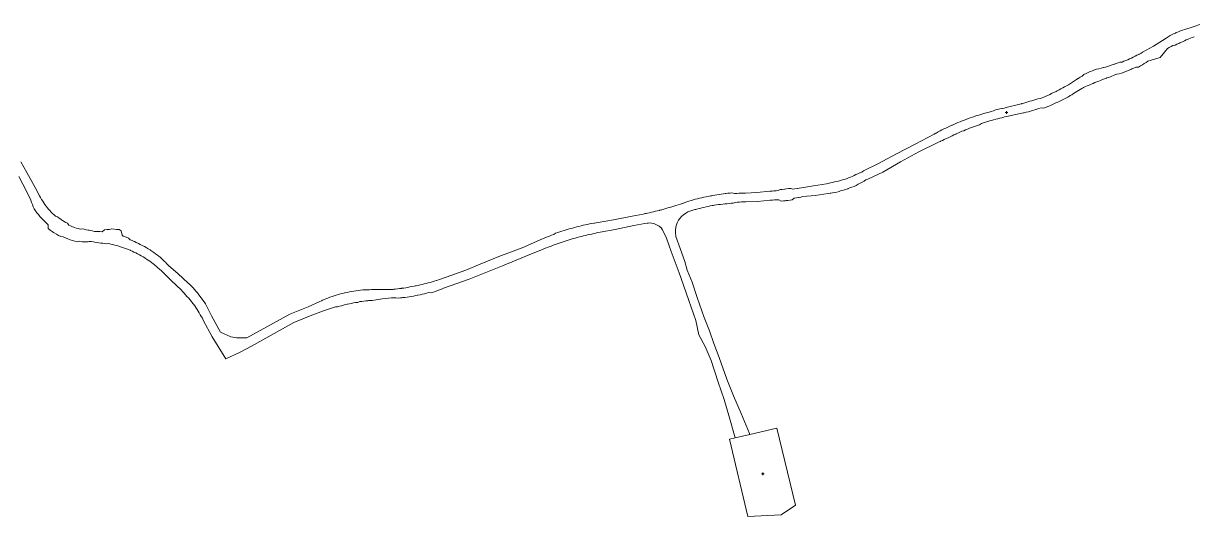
# Model space of a CAD drawing. Header units: metres. Extents: x 544975 to 548996, y 1840763 to 1844365.
# Drawn here: x 547057 to 548139, y 1841784 to 1842241 of the extents above; entities that cross this region are included whole.
import ezdxf

# ---------------------------------------------------------------- set-up
doc = ezdxf.new("R2010")
doc.units = ezdxf.units.M
doc.header["$MEASUREMENT"] = 0
doc.layers.add('Level 11', color=7, linetype='Continuous', lineweight=0)
doc.layers.add('Level 30', color=7, linetype='Continuous', lineweight=0)

# ---------------------------------------------------------------- blocks, each defined once
blk = doc.blocks.new('CENTRD_12')
at = {"layer": 'Level 11', "linetype": 'Continuous', "lineweight": 0}
h = blk.add_hatch(color=7, dxfattribs=at)
edge = h.paths.add_edge_path()
edge.add_arc((0, 0), 1.5, 0, 360)
at = {"layer": 'Level 11', "color": 7, "linetype": 'Continuous', "lineweight": 0}
for p, q in [((-6, 0), (-13, 0)), ((0, 6), (-6, 0)), ((-6, 0), (0, -6)), ((0, 12), (0, 6)), ((6, 0), (0, 6)), ((0, -6), (6, 0)), ((12, 0), (6, 0)), ((0, -6), (0, -13))]:
    blk.add_line(p, q, dxfattribs=at)
blk = doc.blocks.new('CENTRD')
at = {"layer": 'Level 11', "linetype": 'Continuous', "lineweight": 0}
h = blk.add_hatch(color=7, dxfattribs=at)
edge = h.paths.add_edge_path()
edge.add_arc((0, 0), 1.5, 0, 360)
at = {"layer": 'Level 11', "color": 7, "linetype": 'Continuous', "lineweight": 0}
for p, q in [((0, 6), (-6, 0)), ((0, 12), (0, 6)), ((6, 0), (0, 6)), ((-6, 0), (-13, 0)), ((-6, 0), (0, -6)), ((0, -6), (6, 0)), ((0, -6), (0, -13)), ((12, 0), (6, 0))]:
    blk.add_line(p, q, dxfattribs=at)
blk = doc.blocks.new('CENTRD_3')
at = {"layer": 'Level 11', "linetype": 'Continuous', "lineweight": 0}
h = blk.add_hatch(color=7, dxfattribs=at)
edge = h.paths.add_edge_path()
edge.add_arc((0, 0), 1.5, 0, 360)
at = {"layer": 'Level 11', "color": 7, "linetype": 'Continuous', "lineweight": 0}
for p, q in [((0, 6), (-6, 0)), ((0, 12), (0, 6)), ((6, 0), (0, 6)), ((-6, 0), (-13, 0)), ((-6, 0), (0, -6)), ((0, -6), (6, 0)), ((0, -6), (0, -13)), ((12, 0), (6, 0))]:
    blk.add_line(p, q, dxfattribs=at)
blk = doc.blocks.new('5.DuongDay35Kv_RTH')
at = {"layer": 'Level 30', "color": 5, "linetype": 'Continuous', "lineweight": 0}
for p, q in [((47715.7896, 841857.318), (47722.7254, 841858.9384)), ((47722.7256, 841858.9385), (47729.461, 841860.5121))]:
    blk.add_line(p, q, dxfattribs=at)
at = {"layer": 'Level 30', "color": 5}
blk.add_line((47722.7254, 841858.9384), (47722.7256, 841858.9385), dxfattribs=at)
at = {"layer": 'Level 30', "color": 5, "flags": 128}
for points in [[(47054.9062, 842113.0244), (47060.4373, 842103.1381), (47068.2173, 842089.093), (47072.0904, 842081.4088), (47073.1389, 842079.7015), (47073.8304, 842078.5755), (47074.1666, 842078.0408), (47075.1872, 842076.4953), (47076.2567, 842074.9881), (47077.2905, 842073.4635), (47078.3588, 842071.9634), (47079.4606, 842070.4872), (47080.6268, 842069.0611), (47081.84, 842067.6747), (47083.0986, 842066.3294), (47084.367, 842065.0602), (47084.4014, 842065.0269), (47085.7469, 842063.7685), (47087.1336, 842062.5556), (47088.9326, 842061.8613), (47090.381, 842060.7557), (47091.8656, 842059.6989), (47092.742, 842059.1091), (47093.3845, 842058.6922), (47094.9361, 842057.7367), (47096.5187, 842056.8335), (47098.1305, 842055.9834), (47099.3373, 842054.2577), (47101.0334, 842053.503), (47102.7537, 842052.8053), (47104.1515, 842052.2867), (47104.4963, 842052.1653), (47106.2593, 842051.5838), (47108.0406, 842051.0613), (47109.8384, 842050.5985), (47111.7681, 842050.7693), (47113.5735, 842050.4309), (47115.373, 842050.0339), (47117.1888, 842049.6966), (47118.1021, 842049.5506), (47119.0934, 842049.4056), (47121.0759, 842049.1156), (47123.0235, 842048.4175), (47123.9924, 842048.3902), (47125.9288, 842048.3355), (47125.9975, 842048.3334), (47128.081, 842048.2477), (47130.1605, 842048.0879), (47132.5235, 842049.8275), (47134.7292, 842050.1286), (47136.9407, 842050.3173), (47139.2142, 842050.6865), (47141.3907, 842050.4867), (47143.5773, 842050.2784), (47145.8027, 842050.1626), (47147.6924, 842048.8377), (47148.7872, 842045.0944), (47149.503, 842044.0752), (47150.5486, 842043.7279), (47152.523, 842043.0385), (47154.4832, 842042.3097), (47156.1273, 842040.8008), (47158.042, 842040.0003), (47159.9404, 842039.1618), (47160.1453, 842039.0685), (47161.8215, 842038.2854), (47163.6848, 842037.3716), (47165.5295, 842036.4207), (47167.3547, 842035.4331), (47169.2832, 842034.6216), (47171.0717, 842033.5593), (47172.8386, 842032.4614), (47174.5832, 842031.3285), (47175.366, 842030.8038), (47176.3048, 842030.1608), (47178.0027, 842028.959), (47179.7171, 842027.7776), (47181.3666, 842026.508), (47182.9905, 842025.2057), (47183.4478, 842024.8291), (47184.588, 842023.8711), (47186.1584, 842022.5049), (47187.6441, 842021.0457), (47189.0783, 842019.5365), (47189.4318, 842019.1551), (47190.4479, 842018.0483), (47191.8028, 842016.5727), (47200.3469, 842009.5138), (47209.7884, 842000.5123), (47210.926, 841999.5268), (47211.3186, 841999.1831), (47212.8813, 841997.7805), (47214.3757, 841996.3062), (47215.7986, 841994.763), (47217.0249, 841993.0482), (47218.3821, 841991.4527), (47219.7071, 841989.8304), (47220.9994, 841988.1819), (47221.634, 841987.3469), (47222.2585, 841986.5079), (47223.4838, 841984.8091), (47224.6749, 841983.086), (47225.8313, 841981.3396), (47226.6544, 841979.3855), (47227.7364, 841977.6002), (47228.7328, 841975.7654), (47229.6414, 841973.8849), (47229.8625, 841973.4123), (47230.4927, 841972.0484), (47231.5093, 841970.3239), (47239.7194, 841955.0724), (47249.1515, 841950.9292), (47254.6567, 841949.9451), (47264.1506, 841949.8051), (47303.8049, 841971.7733), (47320.8921, 841978.742), (47331.4816, 841983.4052), (47333.2883, 841984.2706), (47334.063, 841984.6417), (47335.1376, 841985.1477), (47337.0312, 841986.0103), (47338.9721, 841986.755), (47340.9316, 841987.4493), (47342.9021, 841988.1122), (47344.8391, 841988.8845), (47346.832, 841989.4846), (47348.8342, 841990.0528), (47350.8453, 841990.5889), (47352.8647, 841991.0928), (47354.5658, 841991.4907), (47354.8919, 841991.5643), (47356.9263, 841992.0032), (47358.9676, 841992.4096), (47361.015, 841992.7833), (47363.0682, 841993.1241), (47365.1266, 841993.4321), (47367.1821, 841993.7674), (47369.2502, 841994.0094), (47371.322, 841994.2184), (47373.4012, 841994.3372), (47375.4846, 841994.3656), (47376.0052, 841994.3675), (47377.5076, 841994.3666), (47379.4996, 841994.5652), (47388.8777, 841994.6296), (47397.5383, 841994.5857), (47399.5303, 841994.7843), (47400.0656, 841994.8376), (47401.4818, 841994.9875), (47403.4004, 841995.3961), (47405.3346, 841995.565), (47406.7236, 841995.7011), (47407.2665, 841995.758), (47409.1956, 841995.9768), (47411.1217, 841996.2213), (47413.0443, 841996.4915), (47414.9226, 841997.0393), (47416.834, 841997.3601), (47418.7409, 841997.7063), (47420.1858, 841997.9861), (47420.6431, 841998.0779), (47422.5401, 841998.4748), (47424.4317, 841998.897), (47426.3174, 841999.3444), (47428.1971, 841999.8169), (47430.0702, 842000.3144), (47431.9711, 842000.7167), (47433.8319, 842001.2644), (47435.6853, 842001.8369), (47437.5443, 842002.3934), (47439.4103, 842002.9343), (47439.8759, 842003.0735), (47441.3131, 842003.5077), (47443.2293, 842004.0867), (47466.58, 842012.5077), (47480.0246, 842018.1659), (47497.1972, 842025.2677), (47518.948, 842033.3587), (47534.836, 842040.3047), (47536.6644, 842041.1174), (47536.9696, 842041.253), (47538.5217, 842041.9358), (47540.393, 842042.7375), (47542.2898, 842043.4754), (47544.1924, 842044.1981), (47546.1007, 842044.9056), (47548.0147, 842045.5978), (47549.7869, 842046.6975), (47551.7151, 842047.3601), (47553.6485, 842048.0073), (47555.587, 842048.639), (47557.5306, 842049.2552), (47559.4789, 842049.8558), (47560.8622, 842050.2718), (47561.4321, 842050.4408), (47563.3898, 842051.0101), (47565.352, 842051.5638), (47567.3187, 842052.1018), (47569.2895, 842052.624), (47571.2645, 842053.1304), (47573.244, 842053.6186), (47575.2268, 842054.0934), (47577.2133, 842054.5522), (47579.2034, 842054.9952), (47581.1971, 842055.4223), (47583.1997, 842055.8053), (47585.2105, 842056.1443), (47585.7135, 842056.2265), (47587.1949, 842056.4662), (47589.17, 842056.7859), (47603.2743, 842059.0533), (47620.4554, 842062.4149), (47630.7563, 842064.4563), (47632.7099, 842064.8882), (47633.5417, 842065.072), (47634.6376, 842065.3184), (47636.5422, 842065.7623), (47638.4518, 842066.1791), (47640.3598, 842066.6024), (47642.2629, 842067.0475), (47644.1615, 842067.5116), (47645.7486, 842067.9151), (47646.0553, 842067.9947), (47647.6843, 842068.3885), (47647.9538, 842068.4614), (47649.8379, 842068.9823), (47651.7167, 842069.5221), (47653.5591, 842070.1825), (47655.4343, 842070.7321), (47657.313, 842071.2735), (47657.782, 842071.4117), (47659.2205, 842071.839), (47661.1073, 842072.5036), (47665.4246, 842073.7527), (47667.237, 842074.4057), (47667.3085, 842074.4314), (47669.2368, 842075.1132), (47671.1772, 842075.7601), (47673.0879, 842076.5111), (47675.054, 842077.0805), (47676.2531, 842077.4173), (47677.0257, 842077.6302), (47679.0028, 842078.1601), (47680.985, 842078.6703), (47682.9723, 842079.1606), (47684.9644, 842079.631), (47686.9609, 842080.0823), (47688.962, 842080.5127), (47690.9673, 842080.9232), (47692.9766, 842081.3135), (47694.197, 842081.5405), (47694.9898, 842081.6838), (47697.0065, 842082.0339), (47699.0266, 842082.3638), (47701.0399, 842082.7414), (47703.0669, 842083.0309), (47705.0967, 842083.3002), (47706.6377, 842083.4909), (47707.129, 842083.5492), (47709.1638, 842083.7778), (47711.2007, 842083.986), (47713.2397, 842084.1739), (47715.3422, 842083.5387), (47717.3765, 842083.6852), (47719.4137, 842083.7828), (47721.4529, 842083.8315), (47721.9626, 842083.8405), (47723.4631, 842083.8642), (47725.4592, 842083.9958), (47736.0563, 842084.4961), (47747.8405, 842085.5908), (47749.836, 842085.7366), (47750.2042, 842085.7635), (47751.7939, 842085.8873), (47753.7417, 842086.053), (47755.691, 842086.1848), (47757.5643, 842087.2385), (47759.5016, 842087.4085), (47761.4371, 842087.5979), (47761.8573, 842087.6416), (47763.3706, 842087.8066), (47765.3019, 842088.0347), (47767.2308, 842088.2821), (47769.2821, 842087.6781), (47771.2188, 842087.9371), (47773.1576, 842088.1872), (47773.642, 842088.2528), (47775.1287, 842088.457), (47777.1109, 842088.7292), (47788.3358, 842090.7582), (47800.3235, 842092.5268), (47802.2775, 842092.9681), (47802.7996, 842093.086), (47804.1632, 842093.4084), (47806.0141, 842093.8802), (47807.8775, 842094.2788), (47809.733, 842094.7126), (47811.6249, 842095.012), (47813.465, 842095.5206), (47815.2944, 842096.066), (47817.1127, 842096.6478), (47817.5809, 842096.8042), (47818.9189, 842097.2659), (47820.7124, 842097.9199), (47822.4925, 842098.6097), (47824.2584, 842099.335), (47825.9314, 842100.2703), (47827.6634, 842101.064), (47829.4046, 842101.841), (47831.1572, 842102.6025), (47831.5933, 842102.7984), (47832.9604, 842103.4215), (47834.6901, 842104.4292), (47848.3489, 842111.4372), (47865.0638, 842120.228), (47882.3205, 842129.1222), (47900.0897, 842138.5656), (47901.4635, 842139.3399), (47901.8394, 842139.5512), (47903.6189, 842140.5397), (47905.4185, 842141.4907), (47907.2396, 842142.3997), (47909.0529, 842143.325), (47910.8884, 842144.2049), (47912.731, 842145.0701), (47914.5804, 842145.9205), (47916.4366, 842146.7561), (47916.8113, 842146.9227), (47918.2994, 842147.5769), (47920.1687, 842148.3827), (47922.0444, 842149.1735), (47923.9264, 842149.9493), (47925.7993, 842150.748), (47927.6938, 842151.4937), (47929.5941, 842152.2242), (47931.5002, 842152.9395), (47931.5366, 842152.953), (47933.412, 842153.6396), (47935.3293, 842154.3243), (47937.2521, 842154.9936), (47939.1801, 842155.6476), (47941.1986, 842156.0242), (47943.1348, 842156.6465), (47945.0758, 842157.2533), (47947.0217, 842157.8446), (47948.3725, 842158.2451), (47948.9722, 842158.4203), (47950.9273, 842158.9804), (47952.8868, 842159.5248), (47954.8506, 842160.0535), (47956.7277, 842160.9208), (47958.7025, 842161.4187), (47960.6879, 842161.8731), (47962.6831, 842162.2836), (47963.1823, 842162.3838), (47964.6541, 842162.6767), (47966.5941, 842163.1647), (47979.2517, 842166.2664), (47980.7547, 842166.6789), (47981.1683, 842166.7937), (47983.0312, 842167.3271), (47984.8959, 842167.8459), (47986.741, 842168.4328), (47988.602, 842168.9571), (47990.4559, 842169.5062), (47992.3023, 842170.08), (47992.3484, 842170.0946), (47994.1409, 842170.6783), (47995.9714, 842171.3011), (47997.9486, 842171.5202), (47999.7675, 842172.1937), (48001.5772, 842172.8914), (48001.603, 842172.9015), (48003.3775, 842173.6131), (48005.168, 842174.3588), (48006.9484, 842175.1283), (48008.6137, 842176.1508), (48010.3699, 842176.9661), (48012.1151, 842177.8047), (48012.7377, 842178.1109), (48013.8489, 842178.6665), (48015.5711, 842179.5514), (48017.194, 842180.621), (48018.9107, 842181.5128), (48020.6372, 842182.3905), (48021.0671, 842182.6137), (48022.3976, 842183.3093), (48024.1716, 842184.2369), (48031.6834, 842189.0478), (48032.9922, 842189.9084), (48033.3773, 842190.1589), (48035.1581, 842191.2866), (48036.9879, 842192.3321), (48038.6113, 842193.8013), (48040.5188, 842194.7233), (48042.4443, 842195.607), (48044.3871, 842196.452), (48044.4182, 842196.4651), (48046.3464, 842197.2579), (48048.3214, 842198.0246), (48050.3114, 842198.7516), (48052.4337, 842199.0824), (48054.4609, 842199.6723), (48056.5142, 842200.1664), (48057.0287, 842200.2833), (48058.4955, 842200.6086), (48060.397, 842201.2346), (48064.6481, 842202.5603), (48066.3968, 842203.1639), (48066.5335, 842203.2117), (48068.3111, 842203.8551), (48070.0849, 842204.4977), (48071.8695, 842205.1026), (48073.8174, 842205.2714), (48075.5858, 842205.9507), (48077.3402, 842206.6653), (48078.3628, 842207.1009), (48079.08, 842207.4149), (48080.8045, 842208.199), (48082.5129, 842209.0175), (48084.2578, 842209.767), (48085.9342, 842210.6543), (48087.6207, 842211.5252), (48089.3197, 842212.3811), (48089.7421, 842212.6006), (48091.0715, 842213.3007), (48092.7408, 842214.4055), (48102.7863, 842219.8595), (48111.3148, 842225.245), (48112.7655, 842226.235), (48112.9797, 842226.38), (48114.7319, 842227.5375), (48116.5293, 842228.6233), (48118.3068, 842229.7554), (48120.1822, 842230.7064), (48122.0762, 842231.6197), (48123.1511, 842232.1175), (48123.988, 842232.495), (48125.917, 842233.3318), (48127.8624, 842234.13), (48129.8324, 842234.8647), (48131.8266, 842235.5303), (48133.8506, 842236.1013), (48134.358, 842236.2376), (48135.8111, 842236.6199), (48137.7484, 842237.1295), (48148.6157, 842241.1065)], [(47053.0155, 842099.1717), (47060.5825, 842085.0128), (47064.2878, 842077.2388), (47064.9658, 842075.3335), (47065.413, 842074.077), (47065.6754, 842073.3782), (47066.495, 842071.338), (47067.3873, 842069.3177), (47068.5599, 842067.4628), (47069.833, 842065.6751), (47071.2234, 842063.977), (47072.6112, 842062.28), (47074.0548, 842060.6302), (47075.5526, 842059.0294), (47077.0619, 842057.5191), (47077.1029, 842057.4794), (47078.7039, 842055.982), (47080.354, 842054.5387), (47080.3779, 842051.0331), (47082.192, 842049.6484), (47084.0512, 842048.3249), (47085.149, 842047.5862), (47085.9536, 842047.0641), (47087.8968, 842045.8674), (47089.8789, 842044.7361), (47091.8976, 842043.6715), (47094.233, 842043.282), (47096.2978, 842042.3634), (47098.3919, 842041.514), (47100.0936, 842040.8827), (47100.5133, 842040.7349), (47102.6594, 842040.027), (47104.8279, 842039.391), (47107.0164, 842038.8276), (47109.42, 842039.3019), (47111.6089, 842038.8915), (47113.8508, 842038.8517), (47116.0828, 842038.8877), (47117.1943, 842038.934), (47118.2034, 842038.9982), (47120.2217, 842039.1267), (47122.1915, 842038.6882), (47123.151, 842038.5507), (47125.0686, 842038.2758), (47125.13, 842038.2668), (47126.9882, 842037.9731), (47128.8419, 842037.6747), (47130.6996, 842037.4205), (47132.5518, 842037.1293), (47134.3978, 842036.8011), (47136.3833, 842037.1368), (47138.2287, 842036.732), (47140.0657, 842036.2903), (47141.8934, 842035.812), (47143.7112, 842035.2972), (47145.5184, 842034.7462), (47146.3696, 842034.4728), (47147.3141, 842034.1591), (47149.0978, 842033.5362), (47150.8687, 842032.8778), (47152.7387, 842032.4616), (47154.4874, 842031.7306), (47156.221, 842030.9647), (47156.4082, 842030.8795), (47157.939, 842030.1644), (47159.6407, 842029.3299), (47161.3253, 842028.4614), (47162.9922, 842027.5595), (47164.8038, 842026.9052), (47166.4389, 842025.934), (47168.0542, 842024.9303), (47169.6492, 842023.8946), (47170.3648, 842023.4149), (47171.2231, 842022.8271), (47172.7754, 842021.7283), (47174.4574, 842020.8005), (47175.9685, 842019.6375), (47177.456, 842018.4445), (47177.875, 842018.0996), (47178.9194, 842017.222), (47180.358, 842015.9705), (47181.7634, 842014.6819), (47183.2299, 842013.4563), (47183.593, 842013.1451), (47184.7286, 842012.1614), (47186.2427, 842010.8497), (47194.1136, 842003.0979), (47203.4937, 841994.0332), (47204.5116, 841992.9244), (47204.8317, 841992.5722), (47206.1001, 841991.1407), (47207.3796, 841989.7248), (47208.6723, 841988.3229), (47209.9705, 841986.9248), (47211.2067, 841985.4716), (47212.4135, 841983.994), (47213.5905, 841982.4926), (47214.1685, 841981.7321), (47214.7373, 841980.9679), (47215.8533, 841979.4206), (47216.9382, 841977.8512), (47217.9915, 841976.2605), (47218.9092, 841974.5849), (47219.8967, 841972.9554), (47220.9013, 841971.3346), (47221.924, 841969.7202), (47222.1748, 841969.3131), (47222.9562, 841968.0299), (47223.8216, 841966.2247), (47232.0146, 841950.9641), (47244.5177, 841930.4873), (47258.0225, 841936.6397), (47268.2862, 841942.3345), (47307.5124, 841964.0513), (47324.1154, 841970.8927), (47334.9546, 841974.9479), (47336.8481, 841975.602), (47337.66, 841975.8824), (47338.7029, 841976.2347), (47340.5349, 841976.8278), (47342.3424, 841977.4792), (47344.1531, 841978.1208), (47345.9739, 841978.7333), (47348.0266, 841978.599), (47349.8545, 841979.1494), (47351.691, 841979.6706), (47353.5356, 841980.1623), (47355.3878, 841980.6245), (47356.9481, 841980.9895), (47357.2472, 841981.0569), (47359.1132, 841981.4596), (47360.9855, 841981.8323), (47362.8635, 841982.175), (47364.7467, 841982.4877), (47366.6347, 841982.7701), (47368.4771, 841983.421), (47370.3795, 841983.6436), (47372.2853, 841983.8358), (47374.1895, 841984.0545), (47376.0944, 841984.2998), (47376.5716, 841984.3563), (47378.0643, 841984.5266), (47380.066, 841984.554), (47389.368, 841985.9644), (47397.9742, 841986.8802), (47399.9759, 841986.9076), (47400.5138, 841986.915), (47402.0155, 841986.9445), (47404.0916, 841986.7303), (47406.1416, 841986.906), (47407.6136, 841987.0503), (47408.1888, 841987.1106), (47410.2332, 841987.3424), (47412.2743, 841987.6015), (47414.3118, 841987.8878), (47416.3295, 841988.2987), (47418.3573, 841988.639), (47420.3804, 841989.0063), (47421.9133, 841989.3032), (47422.3984, 841989.4005), (47424.411, 841989.8216), (47426.4178, 841990.2695), (47428.4184, 841990.7441), (47430.4125, 841991.2454), (47432.3998, 841991.7732), (47434.556, 841991.7139), (47436.5366, 841992.2969), (47438.5093, 841992.9062), (47440.4602, 841993.5825), (47442.3874, 841994.3251), (47442.8675, 841994.5147), (47444.2623, 841995.0703), (47446.122, 841995.8111), (47469.7141, 842004.2558), (47483.5149, 842009.667), (47500.7224, 842016.6839), (47522.1685, 842025.5166), (47538.1857, 842032.1484), (47540.0574, 842032.8553), (47540.3699, 842032.9733), (47541.9024, 842033.5453), (47543.7448, 842034.2227), (47545.5733, 842034.934), (47547.4075, 842035.6308), (47549.2472, 842036.3128), (47551.0924, 842036.9801), (47552.941, 842037.6375), (47554.7966, 842038.2752), (47556.6573, 842038.898), (47558.5228, 842039.506), (47560.3932, 842040.0989), (47562.2682, 842040.6769), (47563.5994, 842041.0773), (47564.1478, 842041.2399), (47566.0319, 842041.7878), (47567.9203, 842042.3207), (47569.8128, 842042.8384), (47571.7095, 842043.3409), (47573.6101, 842043.8283), (47575.5139, 842044.3033), (47577.4221, 842044.7602), (47579.3339, 842045.2018), (47581.2491, 842045.6281), (47583.1677, 842046.0391), (47585.0839, 842046.4627), (47586.9982, 842046.8991), (47587.4774, 842047.0058), (47588.9427, 842047.3297), (47590.8963, 842047.7616), (47604.9378, 842050.3575), (47622.0856, 842053.8935), (47632.4325, 842055.694), (47634.4076, 842056.0137), (47635.2485, 842056.1498), (47636.4084, 842056.3417), (47638.3547, 842056.0651), (47640.5356, 842055.6519), (47642.5283, 842054.9657), (47645.4749, 842053.298), (47647.3321, 842051.7022), (47648.7701, 842050.0129), (47652.289, 842042.0716), (47656.7647, 842029.754), (47661.1472, 842017.5839), (47663.9897, 842009.9601), (47667.935, 841998.5239), (47673.0545, 841984.5016), (47679.5639, 841966.0243), (47682.2338, 841952.728), (47688.159, 841941.7659), (47693.5707, 841929.033), (47700.2026, 841908.8052), (47705.5782, 841892.8921), (47710.7808, 841875.8782), (47715.7896, 841857.318)], [(48140.5147, 842228.6205), (48138.648, 842227.8935), (48137.248, 842227.3482), (48135.5489, 842226.6704), (48134.3379, 842226.1806), (48133.26, 842225.7399), (48131.5576, 842224.8601), (48129.7969, 842224.1378), (48128.051, 842223.3803), (48127.2935, 842223.0387), (48126.3206, 842222.5881), (48124.6064, 842221.7615), (48122.9091, 842220.9008), (48120.9381, 842220.5402), (48119.2303, 842219.6685), (48117.5172, 842218.7987), (48117.3071, 842218.689), (48115.7531, 842217.8707), (48109.0509, 842209.4508), (48097.8173, 842205.971), (48096.0595, 842205.0131), (48094.8185, 842204.1661), (48094.3831, 842203.8723), (48092.6259, 842202.7181), (48090.8167, 842201.6483), (48088.9592, 842200.6652), (48086.6322, 842200.6357), (48084.7553, 842199.7365), (48082.8609, 842198.875), (48082.073, 842198.53), (48080.9495, 842198.0515), (48079.0221, 842197.2665), (48077.0794, 842196.5201), (48075.163, 842195.6959), (48073.1896, 842195.0271), (48071.1808, 842194.4714), (48069.1525, 842193.9924), (48068.997, 842193.9574), (48067.1909, 842193.557), (48063.1336, 842191.5449), (48061.1856, 842191.0838), (48059.7654, 842190.5936), (48059.3151, 842190.4355), (48057.5234, 842189.7811), (48055.7294, 842189.1459), (48054.0178, 842188.2825), (48052.2364, 842187.6317), (48050.4685, 842186.9454), (48048.7424, 842186.2357), (48048.7146, 842186.224), (48046.9754, 842185.4675), (48045.2518, 842184.6765), (48043.5443, 842183.8511), (48041.6713, 842183.3419), (48039.962, 842182.4986), (48038.2424, 842181.667), (48037.8693, 842181.481), (48036.471, 842180.775), (48028.9054, 842176.057), (48027.2173, 842174.981), (48025.9512, 842174.1741), (48025.5145, 842173.8976), (48023.7577, 842172.8057), (48021.9652, 842171.7746), (48020.0395, 842170.9954), (48018.2028, 842170.0517), (48017.0177, 842169.4591), (48016.3537, 842169.1326), (48014.4925, 842168.2383), (48012.6196, 842167.3688), (48010.7681, 842166.4498), (48008.8717, 842165.6301), (48006.9645, 842164.8358), (48005.0743, 842164.0778), (48005.0469, 842164.067), (48003.1191, 842163.3239), (48001.1817, 842162.6065), (47998.8975, 842162.8853), (47996.9546, 842162.2242), (47995.0519, 842161.6047), (47995.0031, 842161.5891), (47993.0432, 842160.9801), (47991.0754, 842160.3973), (47989.1, 842159.8407), (47987.1328, 842159.2512), (47985.1317, 842158.7913), (47983.116, 842158.3977), (47982.6692, 842158.3142), (47981.1364, 842158.0318), (47968.4196, 842155.1888), (47966.4604, 842154.7844), (47965.0078, 842154.408), (47964.5309, 842154.2837), (47962.6263, 842153.777), (47960.7194, 842153.2829), (47958.8096, 842152.8014), (47956.9042, 842152.3026), (47955.0024, 842151.7905), (47953.1047, 842151.2633), (47951.2113, 842150.7208), (47950.6305, 842150.5512), (47949.3223, 842150.1633), (47947.4378, 842149.5907), (47945.558, 842149.003), (47943.6829, 842148.4003), (47942.0041, 842147.2106), (47940.1435, 842146.5795), (47938.288, 842145.9336), (47936.4377, 842145.2728), (47934.6279, 842144.6103), (47934.5928, 842144.5973), (47932.7533, 842143.907), (47930.9194, 842143.202), (47929.0912, 842142.4823), (47927.3737, 842141.4908), (47925.7276, 842141.2064), (47923.8207, 842140.3472), (47921.8864, 842139.3465), (47920.4508, 842138.7154), (47920.0893, 842138.5547), (47918.2987, 842137.7486), (47916.5145, 842136.9282), (47914.7369, 842136.0935), (47912.9661, 842135.2446), (47911.1514, 842134.4843), (47909.3936, 842133.6068), (47907.6287, 842132.7427), (47905.8584, 842131.8876), (47905.4842, 842131.7046), (47904.0685, 842131.01), (47885.9568, 842122.2171), (47868.8981, 842112.9468), (47852.5474, 842103.4644), (47838.6377, 842096.9329), (47836.8281, 842096.0769), (47835.5408, 842095.3021), (47835.0936, 842095.0358), (47833.2902, 842093.9923), (47831.44, 842093.0358), (47829.5467, 842092.1681), (47827.7927, 842090.9685), (47825.8587, 842090.1743), (47823.9093, 842089.4188), (47821.9452, 842088.7025), (47820.4799, 842088.1969), (47819.9671, 842088.0256), (47817.9758, 842087.3885), (47815.9723, 842086.7912), (47813.9572, 842086.2342), (47812.026, 842085.33), (47809.9825, 842084.8522), (47807.9294, 842084.4172), (47805.848, 842084.1339), (47804.3208, 842083.9531), (47803.7886, 842083.8954), (47801.797, 842083.6795), (47789.8228, 842081.8305), (47778.458, 842080.6409), (47776.4946, 842080.256), (47775.022, 842079.9673), (47774.5215, 842079.8701), (47772.5168, 842079.4938), (47770.5038, 842079.1657), (47768.6533, 842077.6126), (47766.6176, 842077.3515), (47764.5794, 842077.1109), (47762.9824, 842076.9367), (47762.5389, 842076.8906), (47760.4963, 842076.6907), (47758.4517, 842076.5113), (47756.3033, 842077.7597), (47754.2696, 842077.6222), (47752.232, 842077.5583), (47750.5701, 842077.5243), (47750.201, 842077.5185), (47748.2004, 842077.4868), (47736.4224, 842076.2536), (47725.8152, 842075.9798), (47723.8153, 842075.9339), (47722.3187, 842075.8245), (47721.8303, 842075.7879), (47719.878, 842075.6293), (47717.9261, 842075.4797), (47715.9739, 842075.3391), (47714.0674, 842074.6719), (47712.1234, 842074.4928), (47710.1813, 842074.2942), (47708.2414, 842074.0762), (47707.7729, 842074.0207), (47706.3037, 842073.8389), (47704.3684, 842073.5822), (47702.4358, 842073.3061), (47700.4511, 842073.3589), (47698.5209, 842073.0437), (47696.594, 842072.7092), (47695.8366, 842072.5722), (47694.6706, 842072.3554), (47692.7507, 842071.9824), (47690.8348, 842071.5903), (47688.9228, 842071.179), (47687.0205, 842070.7247), (47685.1174, 842070.2753), (47683.2189, 842069.8069), (47681.3251, 842069.3195), (47679.4363, 842068.8132), (47678.6982, 842068.6099), (47677.5527, 842068.2881), (47675.6744, 842067.7442), (47673.8226, 842067.1131), (47671.9439, 842066.5707), (47670.3806, 842065.4929), (47669.8808, 842065.1868), (47668.5147, 842064.2406), (47666.2655, 842062.2586), (47664.7378, 842060.4998), (47663.603, 842058.8664), (47662.355, 842056.5334), (47661.5301, 842054.3916), (47661.0478, 842052.6075), (47660.8412, 842051.5356), (47660.704, 842050.5504), (47660.589, 842047.5517), (47661.0881, 842043.7872), (47665.1042, 842032.7576), (47669.2962, 842020.5189), (47671.3757, 842012.6202), (47675.9647, 842001.4158), (47680.8069, 841987.2937), (47687.299, 841968.8102), (47692.2321, 841956.329), (47696.2867, 841944.6931), (47700.925, 841931.6818), (47708.3034, 841911.7228), (47714.3995, 841896.0692), (47721.3367, 841879.68), (47729.1476, 841861.2515), (47729.461, 841860.5121)]]:
    blk.add_lwpolyline(points, dxfattribs=at)
at = {"layer": 'Level 30', "color": 5, "linetype": 'Continuous', "lineweight": 0, "flags": 128}
blk.add_lwpolyline([(47715.7896, 841857.318), (47710.519, 841856.0866), (47727.6731, 841784.3273), (47758.4348, 841785.8588), (47771.7136, 841795.0994), (47754.3678, 841866.3312), (47729.461, 841860.5121)], dxfattribs=at)
at = {"layer": 'Level 11', "color": 7, "linetype": 'Continuous', "lineweight": 0, "xscale": 0.1, "yscale": 0.1, "zscale": 0.1}
for name, p in [('CENTRD', (47967.0596, 842158.6427)), ('CENTRD_3', (47741.4961, 841824.002))]:
    blk.add_blockref(name, p, dxfattribs=at)

msp = doc.modelspace()

# ---------------------------------------------------------------- linework, layer by layer
at = {"layer": 'Level 30', "color": 5, "linetype": 'Continuous', "lineweight": 0}
for p, q in [((547715.7896, 1841857.318), (547722.7254, 1841858.9384)), ((547722.7256, 1841858.9385), (547729.461, 1841860.5121))]:
    msp.add_line(p, q, dxfattribs=at)
at = {"layer": 'Level 30', "color": 5}
msp.add_line((547722.7254, 1841858.9384), (547722.7256, 1841858.9385), dxfattribs=at)
at = {"layer": 'Level 30', "color": 5, "flags": 128}
for points in [[(547054.9062, 1842113.0244), (547060.4373, 1842103.1381), (547068.2173, 1842089.093), (547072.0904, 1842081.4088), (547073.1389, 1842079.7015), (547073.8304, 1842078.5755), (547074.1666, 1842078.0408), (547075.1872, 1842076.4953), (547076.2567, 1842074.9881), (547077.2905, 1842073.4635), (547078.3588, 1842071.9634), (547079.4606, 1842070.4872), (547080.6268, 1842069.0611), (547081.84, 1842067.6747), (547083.0986, 1842066.3294), (547084.367, 1842065.0602), (547084.4014, 1842065.0269), (547085.7469, 1842063.7685), (547087.1336, 1842062.5556), (547088.9326, 1842061.8613), (547090.381, 1842060.7557), (547091.8656, 1842059.6989), (547092.742, 1842059.1091), (547093.3845, 1842058.6922), (547094.9361, 1842057.7367), (547096.5187, 1842056.8335), (547098.1305, 1842055.9834), (547099.3373, 1842054.2577), (547101.0334, 1842053.503), (547102.7537, 1842052.8053), (547104.1515, 1842052.2867), (547104.4963, 1842052.1653), (547106.2593, 1842051.5838), (547108.0406, 1842051.0613), (547109.8384, 1842050.5985), (547111.7681, 1842050.7693), (547113.5735, 1842050.4309), (547115.373, 1842050.0339), (547117.1888, 1842049.6966), (547118.1021, 1842049.5506), (547119.0934, 1842049.4056), (547121.0759, 1842049.1156), (547123.0235, 1842048.4175), (547123.9924, 1842048.3902), (547125.9288, 1842048.3355), (547125.9975, 1842048.3334), (547128.081, 1842048.2477), (547130.1605, 1842048.0879), (547132.5235, 1842049.8275), (547134.7292, 1842050.1286), (547136.9407, 1842050.3173), (547139.2142, 1842050.6865), (547141.3907, 1842050.4867), (547143.5773, 1842050.2784), (547145.8027, 1842050.1626), (547147.6924, 1842048.8377), (547148.7872, 1842045.0944), (547149.503, 1842044.0752), (547150.5486, 1842043.7279), (547152.523, 1842043.0385), (547154.4832, 1842042.3097), (547156.1273, 1842040.8008), (547158.042, 1842040.0003), (547159.9404, 1842039.1618), (547160.1453, 1842039.0685), (547161.8215, 1842038.2854), (547163.6848, 1842037.3716), (547165.5295, 1842036.4207), (547167.3547, 1842035.4331), (547169.2832, 1842034.6216), (547171.0717, 1842033.5593), (547172.8386, 1842032.4614), (547174.5832, 1842031.3285), (547175.366, 1842030.8038), (547176.3048, 1842030.1608), (547178.0027, 1842028.959), (547179.7171, 1842027.7776), (547181.3666, 1842026.508), (547182.9905, 1842025.2057), (547183.4478, 1842024.8291), (547184.588, 1842023.8711), (547186.1584, 1842022.5049), (547187.6441, 1842021.0457), (547189.0783, 1842019.5365), (547189.4318, 1842019.1551), (547190.4479, 1842018.0483), (547191.8028, 1842016.5727), (547200.3469, 1842009.5138), (547209.7884, 1842000.5123), (547210.926, 1841999.5268), (547211.3186, 1841999.1831), (547212.8813, 1841997.7805), (547214.3757, 1841996.3062), (547215.7986, 1841994.763), (547217.0249, 1841993.0482), (547218.3821, 1841991.4527), (547219.7071, 1841989.8304), (547220.9994, 1841988.1819), (547221.634, 1841987.3469), (547222.2585, 1841986.5079), (547223.4838, 1841984.8091), (547224.6749, 1841983.086), (547225.8313, 1841981.3396), (547226.6544, 1841979.3855), (547227.7364, 1841977.6002), (547228.7328, 1841975.7654), (547229.6414, 1841973.8849), (547229.8625, 1841973.4123), (547230.4927, 1841972.0484), (547231.5093, 1841970.3239), (547239.7194, 1841955.0724), (547249.1515, 1841950.9292), (547254.6567, 1841949.9451), (547264.1506, 1841949.8051), (547303.8049, 1841971.7733), (547320.8921, 1841978.742), (547331.4816, 1841983.4052), (547333.2883, 1841984.2706), (547334.063, 1841984.6417), (547335.1376, 1841985.1477), (547337.0312, 1841986.0103), (547338.9721, 1841986.755), (547340.9316, 1841987.4493), (547342.9021, 1841988.1122), (547344.8391, 1841988.8845), (547346.832, 1841989.4846), (547348.8342, 1841990.0528), (547350.8453, 1841990.5889), (547352.8647, 1841991.0928), (547354.5658, 1841991.4907), (547354.8919, 1841991.5643), (547356.9263, 1841992.0032), (547358.9676, 1841992.4096), (547361.015, 1841992.7833), (547363.0682, 1841993.1241), (547365.1266, 1841993.4321), (547367.1821, 1841993.7674), (547369.2502, 1841994.0094), (547371.322, 1841994.2184), (547373.4012, 1841994.3372), (547375.4846, 1841994.3656), (547376.0052, 1841994.3675), (547377.5076, 1841994.3666), (547379.4996, 1841994.5652), (547388.8777, 1841994.6296), (547397.5383, 1841994.5857), (547399.5303, 1841994.7843), (547400.0656, 1841994.8376), (547401.4818, 1841994.9875), (547403.4004, 1841995.3961), (547405.3346, 1841995.565), (547406.7236, 1841995.7011), (547407.2665, 1841995.758), (547409.1956, 1841995.9768), (547411.1217, 1841996.2213), (547413.0443, 1841996.4915), (547414.9226, 1841997.0393), (547416.834, 1841997.3601), (547418.7409, 1841997.7063), (547420.1858, 1841997.9861), (547420.6431, 1841998.0779), (547422.5401, 1841998.4748), (547424.4317, 1841998.897), (547426.3174, 1841999.3444), (547428.1971, 1841999.8169), (547430.0702, 1842000.3144), (547431.9711, 1842000.7167), (547433.8319, 1842001.2644), (547435.6853, 1842001.8369), (547437.5443, 1842002.3934), (547439.4103, 1842002.9343), (547439.8759, 1842003.0735), (547441.3131, 1842003.5077), (547443.2293, 1842004.0867), (547466.58, 1842012.5077), (547480.0246, 1842018.1659), (547497.1972, 1842025.2677), (547518.948, 1842033.3587), (547534.836, 1842040.3047), (547536.6644, 1842041.1174), (547536.9696, 1842041.253), (547538.5217, 1842041.9358), (547540.393, 1842042.7375), (547542.2898, 1842043.4754), (547544.1924, 1842044.1981), (547546.1007, 1842044.9056), (547548.0147, 1842045.5978), (547549.7869, 1842046.6975), (547551.7151, 1842047.3601), (547553.6485, 1842048.0073), (547555.587, 1842048.639), (547557.5306, 1842049.2552), (547559.4789, 1842049.8558), (547560.8622, 1842050.2718), (547561.4321, 1842050.4408), (547563.3898, 1842051.0101), (547565.352, 1842051.5638), (547567.3187, 1842052.1018), (547569.2895, 1842052.624), (547571.2645, 1842053.1304), (547573.244, 1842053.6186), (547575.2268, 1842054.0934), (547577.2133, 1842054.5522), (547579.2034, 1842054.9952), (547581.1971, 1842055.4223), (547583.1997, 1842055.8053), (547585.2105, 1842056.1443), (547585.7135, 1842056.2265), (547587.1949, 1842056.4662), (547589.17, 1842056.7859), (547603.2743, 1842059.0533), (547620.4554, 1842062.4149), (547630.7563, 1842064.4563), (547632.7099, 1842064.8882), (547633.5417, 1842065.072), (547634.6376, 1842065.3184), (547636.5422, 1842065.7623), (547638.4518, 1842066.1791), (547640.3598, 1842066.6024), (547642.2629, 1842067.0475), (547644.1615, 1842067.5116), (547645.7486, 1842067.9151), (547646.0553, 1842067.9947), (547647.6843, 1842068.3885), (547647.9538, 1842068.4614), (547649.8379, 1842068.9823), (547651.7167, 1842069.5221), (547653.5591, 1842070.1825), (547655.4343, 1842070.7321), (547657.313, 1842071.2735), (547657.782, 1842071.4117), (547659.2205, 1842071.839), (547661.1073, 1842072.5036), (547665.4246, 1842073.7527), (547667.237, 1842074.4057), (547667.3085, 1842074.4314), (547669.2368, 1842075.1132), (547671.1772, 1842075.7601), (547673.0879, 1842076.5111), (547675.054, 1842077.0805), (547676.2531, 1842077.4173), (547677.0257, 1842077.6302), (547679.0028, 1842078.1601), (547680.985, 1842078.6703), (547682.9723, 1842079.1606), (547684.9644, 1842079.631), (547686.9609, 1842080.0823), (547688.962, 1842080.5127), (547690.9673, 1842080.9232), (547692.9766, 1842081.3135), (547694.197, 1842081.5405), (547694.9898, 1842081.6838), (547697.0065, 1842082.0339), (547699.0266, 1842082.3638), (547701.0399, 1842082.7414), (547703.0669, 1842083.0309), (547705.0967, 1842083.3002), (547706.6377, 1842083.4909), (547707.129, 1842083.5492), (547709.1638, 1842083.7778), (547711.2007, 1842083.986), (547713.2397, 1842084.1739), (547715.3422, 1842083.5387), (547717.3765, 1842083.6852), (547719.4137, 1842083.7828), (547721.4529, 1842083.8315), (547721.9626, 1842083.8405), (547723.4631, 1842083.8642), (547725.4592, 1842083.9958), (547736.0563, 1842084.4961), (547747.8405, 1842085.5908), (547749.836, 1842085.7366), (547750.2042, 1842085.7635), (547751.7939, 1842085.8873), (547753.7417, 1842086.053), (547755.691, 1842086.1848), (547757.5643, 1842087.2385), (547759.5016, 1842087.4085), (547761.4371, 1842087.5979), (547761.8573, 1842087.6416), (547763.3706, 1842087.8066), (547765.3019, 1842088.0347), (547767.2308, 1842088.2821), (547769.2821, 1842087.6781), (547771.2188, 1842087.9371), (547773.1576, 1842088.1872), (547773.642, 1842088.2528), (547775.1287, 1842088.457), (547777.1109, 1842088.7292), (547788.3358, 1842090.7582), (547800.3235, 1842092.5268), (547802.2775, 1842092.9681), (547802.7996, 1842093.086), (547804.1632, 1842093.4084), (547806.0141, 1842093.8802), (547807.8775, 1842094.2788), (547809.733, 1842094.7126), (547811.6249, 1842095.012), (547813.465, 1842095.5206), (547815.2944, 1842096.066), (547817.1127, 1842096.6478), (547817.5809, 1842096.8042), (547818.9189, 1842097.2659), (547820.7124, 1842097.9199), (547822.4925, 1842098.6097), (547824.2584, 1842099.335), (547825.9314, 1842100.2703), (547827.6634, 1842101.064), (547829.4046, 1842101.841), (547831.1572, 1842102.6025), (547831.5933, 1842102.7984), (547832.9604, 1842103.4215), (547834.6901, 1842104.4292), (547848.3489, 1842111.4372), (547865.0638, 1842120.228), (547882.3205, 1842129.1222), (547900.0897, 1842138.5656), (547901.4635, 1842139.3399), (547901.8394, 1842139.5512), (547903.6189, 1842140.5397), (547905.4185, 1842141.4907), (547907.2396, 1842142.3997), (547909.0529, 1842143.325), (547910.8884, 1842144.2049), (547912.731, 1842145.0701), (547914.5804, 1842145.9205), (547916.4366, 1842146.7561), (547916.8113, 1842146.9227), (547918.2994, 1842147.5769), (547920.1687, 1842148.3827), (547922.0444, 1842149.1735), (547923.9264, 1842149.9493), (547925.7993, 1842150.748), (547927.6938, 1842151.4937), (547929.5941, 1842152.2242), (547931.5002, 1842152.9395), (547931.5366, 1842152.953), (547933.412, 1842153.6396), (547935.3293, 1842154.3243), (547937.2521, 1842154.9936), (547939.1801, 1842155.6476), (547941.1986, 1842156.0242), (547943.1348, 1842156.6465), (547945.0758, 1842157.2533), (547947.0217, 1842157.8446), (547948.3725, 1842158.2451), (547948.9722, 1842158.4203), (547950.9273, 1842158.9804), (547952.8868, 1842159.5248), (547954.8506, 1842160.0535), (547956.7277, 1842160.9208), (547958.7025, 1842161.4187), (547960.6879, 1842161.8731), (547962.6831, 1842162.2836), (547963.1823, 1842162.3838), (547964.6541, 1842162.6767), (547966.5941, 1842163.1647), (547979.2517, 1842166.2664), (547980.7547, 1842166.6789), (547981.1683, 1842166.7937), (547983.0312, 1842167.3271), (547984.8959, 1842167.8459), (547986.741, 1842168.4328), (547988.602, 1842168.9571), (547990.4559, 1842169.5062), (547992.3023, 1842170.08), (547992.3484, 1842170.0946), (547994.1409, 1842170.6783), (547995.9714, 1842171.3011), (547997.9486, 1842171.5202), (547999.7675, 1842172.1937), (548001.5772, 1842172.8914), (548001.603, 1842172.9015), (548003.3775, 1842173.6131), (548005.168, 1842174.3588), (548006.9484, 1842175.1283), (548008.6137, 1842176.1508), (548010.3699, 1842176.9661), (548012.1151, 1842177.8047), (548012.7377, 1842178.1109), (548013.8489, 1842178.6665), (548015.5711, 1842179.5514), (548017.194, 1842180.621), (548018.9107, 1842181.5128), (548020.6372, 1842182.3905), (548021.0671, 1842182.6137), (548022.3976, 1842183.3093), (548024.1716, 1842184.2369), (548031.6834, 1842189.0478), (548032.9922, 1842189.9084), (548033.3773, 1842190.1589), (548035.1581, 1842191.2866), (548036.9879, 1842192.3321), (548038.6113, 1842193.8013), (548040.5188, 1842194.7233), (548042.4443, 1842195.607), (548044.3871, 1842196.452), (548044.4182, 1842196.4651), (548046.3464, 1842197.2579), (548048.3214, 1842198.0246), (548050.3114, 1842198.7516), (548052.4337, 1842199.0824), (548054.4609, 1842199.6723), (548056.5142, 1842200.1664), (548057.0287, 1842200.2833), (548058.4955, 1842200.6086), (548060.397, 1842201.2346), (548064.6481, 1842202.5603), (548066.3968, 1842203.1639), (548066.5335, 1842203.2117), (548068.3111, 1842203.8551), (548070.0849, 1842204.4977), (548071.8695, 1842205.1026), (548073.8174, 1842205.2714), (548075.5858, 1842205.9507), (548077.3402, 1842206.6653), (548078.3628, 1842207.1009), (548079.08, 1842207.4149), (548080.8045, 1842208.199), (548082.5129, 1842209.0175), (548084.2578, 1842209.767), (548085.9342, 1842210.6543), (548087.6207, 1842211.5252), (548089.3197, 1842212.3811), (548089.7421, 1842212.6006), (548091.0715, 1842213.3007), (548092.7408, 1842214.4055), (548102.7863, 1842219.8595), (548111.3148, 1842225.245), (548112.7655, 1842226.235), (548112.9797, 1842226.38), (548114.7319, 1842227.5375), (548116.5293, 1842228.6233), (548118.3068, 1842229.7554), (548120.1822, 1842230.7064), (548122.0762, 1842231.6197), (548123.1511, 1842232.1175), (548123.988, 1842232.495), (548125.917, 1842233.3318), (548127.8624, 1842234.13), (548129.8324, 1842234.8647), (548131.8266, 1842235.5303), (548133.8506, 1842236.1013), (548134.358, 1842236.2376), (548135.8111, 1842236.6199), (548137.7484, 1842237.1295), (548148.6157, 1842241.1065)], [(548140.5147, 1842228.6205), (548138.648, 1842227.8935), (548137.248, 1842227.3482), (548135.5489, 1842226.6704), (548134.3379, 1842226.1806), (548133.26, 1842225.7399), (548131.5576, 1842224.8601), (548129.7969, 1842224.1378), (548128.051, 1842223.3803), (548127.2935, 1842223.0387), (548126.3206, 1842222.5881), (548124.6064, 1842221.7615), (548122.9091, 1842220.9008), (548120.9381, 1842220.5402), (548119.2303, 1842219.6685), (548117.5172, 1842218.7987), (548117.3071, 1842218.689), (548115.7531, 1842217.8707), (548109.0509, 1842209.4508), (548097.8173, 1842205.971), (548096.0595, 1842205.0131), (548094.8185, 1842204.1661), (548094.3831, 1842203.8723), (548092.6259, 1842202.7181), (548090.8167, 1842201.6483), (548088.9592, 1842200.6652), (548086.6322, 1842200.6357), (548084.7553, 1842199.7365), (548082.8609, 1842198.875), (548082.073, 1842198.53), (548080.9495, 1842198.0515), (548079.0221, 1842197.2665), (548077.0794, 1842196.5201), (548075.163, 1842195.6959), (548073.1896, 1842195.0271), (548071.1808, 1842194.4714), (548069.1525, 1842193.9924), (548068.997, 1842193.9574), (548067.1909, 1842193.557), (548063.1336, 1842191.5449), (548061.1856, 1842191.0838), (548059.7654, 1842190.5936), (548059.3151, 1842190.4355), (548057.5234, 1842189.7811), (548055.7294, 1842189.1459), (548054.0178, 1842188.2825), (548052.2364, 1842187.6317), (548050.4685, 1842186.9454), (548048.7424, 1842186.2357), (548048.7146, 1842186.224), (548046.9754, 1842185.4675), (548045.2518, 1842184.6765), (548043.5443, 1842183.8511), (548041.6713, 1842183.3419), (548039.962, 1842182.4986), (548038.2424, 1842181.667), (548037.8693, 1842181.481), (548036.471, 1842180.775), (548028.9054, 1842176.057), (548027.2173, 1842174.981), (548025.9512, 1842174.1741), (548025.5145, 1842173.8976), (548023.7577, 1842172.8057), (548021.9652, 1842171.7746), (548020.0395, 1842170.9954), (548018.2028, 1842170.0517), (548017.0177, 1842169.4591), (548016.3537, 1842169.1326), (548014.4925, 1842168.2383), (548012.6196, 1842167.3688), (548010.7681, 1842166.4498), (548008.8717, 1842165.6301), (548006.9645, 1842164.8358), (548005.0743, 1842164.0778), (548005.0469, 1842164.067), (548003.1191, 1842163.3239), (548001.1817, 1842162.6065), (547998.8975, 1842162.8853), (547996.9546, 1842162.2242), (547995.0519, 1842161.6047), (547995.0031, 1842161.5891), (547993.0432, 1842160.9801), (547991.0754, 1842160.3973), (547989.1, 1842159.8407), (547987.1328, 1842159.2512), (547985.1317, 1842158.7913), (547983.116, 1842158.3977), (547982.6692, 1842158.3142), (547981.1364, 1842158.0318), (547968.4196, 1842155.1888), (547966.4604, 1842154.7844), (547965.0078, 1842154.408), (547964.5309, 1842154.2837), (547962.6263, 1842153.777), (547960.7194, 1842153.2829), (547958.8096, 1842152.8014), (547956.9042, 1842152.3026), (547955.0024, 1842151.7905), (547953.1047, 1842151.2633), (547951.2113, 1842150.7208), (547950.6305, 1842150.5512), (547949.3223, 1842150.1633), (547947.4378, 1842149.5907), (547945.558, 1842149.003), (547943.6829, 1842148.4003), (547942.0041, 1842147.2106), (547940.1435, 1842146.5795), (547938.288, 1842145.9336), (547936.4377, 1842145.2728), (547934.6279, 1842144.6103), (547934.5928, 1842144.5973), (547932.7533, 1842143.907), (547930.9194, 1842143.202), (547929.0912, 1842142.4823), (547927.3737, 1842141.4908), (547925.7276, 1842141.2064), (547923.8207, 1842140.3472), (547921.8864, 1842139.3465), (547920.4508, 1842138.7154), (547920.0893, 1842138.5547), (547918.2987, 1842137.7486), (547916.5145, 1842136.9282), (547914.7369, 1842136.0935), (547912.9661, 1842135.2446), (547911.1514, 1842134.4843), (547909.3936, 1842133.6068), (547907.6287, 1842132.7427), (547905.8584, 1842131.8876), (547905.4842, 1842131.7046), (547904.0685, 1842131.01), (547885.9568, 1842122.2171), (547868.8981, 1842112.9468), (547852.5474, 1842103.4644), (547838.6377, 1842096.9329), (547836.8281, 1842096.0769), (547835.5408, 1842095.3021), (547835.0936, 1842095.0358), (547833.2902, 1842093.9923), (547831.44, 1842093.0358), (547829.5467, 1842092.1681), (547827.7927, 1842090.9685), (547825.8587, 1842090.1743), (547823.9093, 1842089.4188), (547821.9452, 1842088.7025), (547820.4799, 1842088.1969), (547819.9671, 1842088.0256), (547817.9758, 1842087.3885), (547815.9723, 1842086.7912), (547813.9572, 1842086.2342), (547812.026, 1842085.33), (547809.9825, 1842084.8522), (547807.9294, 1842084.4172), (547805.848, 1842084.1339), (547804.3208, 1842083.9531), (547803.7886, 1842083.8954), (547801.797, 1842083.6795), (547789.8228, 1842081.8305), (547778.458, 1842080.6409), (547776.4946, 1842080.256), (547775.022, 1842079.9673), (547774.5215, 1842079.8701), (547772.5168, 1842079.4938), (547770.5038, 1842079.1657), (547768.6533, 1842077.6126), (547766.6176, 1842077.3515), (547764.5794, 1842077.1109), (547762.9824, 1842076.9367), (547762.5389, 1842076.8906), (547760.4963, 1842076.6907), (547758.4517, 1842076.5113), (547756.3033, 1842077.7597), (547754.2696, 1842077.6222), (547752.232, 1842077.5583), (547750.5701, 1842077.5243), (547750.201, 1842077.5185), (547748.2004, 1842077.4868), (547736.4224, 1842076.2536), (547725.8152, 1842075.9798), (547723.8153, 1842075.9339), (547722.3187, 1842075.8245), (547721.8303, 1842075.7879), (547719.878, 1842075.6293), (547717.9261, 1842075.4797), (547715.9739, 1842075.3391), (547714.0674, 1842074.6719), (547712.1234, 1842074.4928), (547710.1813, 1842074.2942), (547708.2414, 1842074.0762), (547707.7729, 1842074.0207), (547706.3037, 1842073.8389), (547704.3684, 1842073.5822), (547702.4358, 1842073.3061), (547700.4511, 1842073.3589), (547698.5209, 1842073.0437), (547696.594, 1842072.7092), (547695.8366, 1842072.5722), (547694.6706, 1842072.3554), (547692.7507, 1842071.9824), (547690.8348, 1842071.5903), (547688.9228, 1842071.179), (547687.0205, 1842070.7247), (547685.1174, 1842070.2753), (547683.2189, 1842069.8069), (547681.3251, 1842069.3195), (547679.4363, 1842068.8132), (547678.6982, 1842068.6099), (547677.5527, 1842068.2881), (547675.6744, 1842067.7442), (547673.8226, 1842067.1131), (547671.9439, 1842066.5707), (547670.3806, 1842065.4929), (547669.8808, 1842065.1868), (547668.5147, 1842064.2406), (547666.2655, 1842062.2586), (547664.7378, 1842060.4998), (547663.603, 1842058.8664), (547662.355, 1842056.5334), (547661.5301, 1842054.3916), (547661.0478, 1842052.6075), (547660.8412, 1842051.5356), (547660.704, 1842050.5504), (547660.589, 1842047.5517), (547661.0881, 1842043.7872), (547665.1042, 1842032.7576), (547669.2962, 1842020.5189), (547671.3757, 1842012.6202), (547675.9647, 1842001.4158), (547680.8069, 1841987.2937), (547687.299, 1841968.8102), (547692.2321, 1841956.329), (547696.2867, 1841944.6931), (547700.925, 1841931.6818), (547708.3034, 1841911.7228), (547714.3995, 1841896.0692), (547721.3367, 1841879.68), (547729.1476, 1841861.2515), (547729.461, 1841860.5121)], [(547053.0155, 1842099.1717), (547060.5825, 1842085.0128), (547064.2878, 1842077.2388), (547064.9658, 1842075.3335), (547065.413, 1842074.077), (547065.6754, 1842073.3782), (547066.495, 1842071.338), (547067.3873, 1842069.3177), (547068.5599, 1842067.4628), (547069.833, 1842065.6751), (547071.2234, 1842063.977), (547072.6112, 1842062.28), (547074.0548, 1842060.6302), (547075.5526, 1842059.0294), (547077.0619, 1842057.5191), (547077.1029, 1842057.4794), (547078.7039, 1842055.982), (547080.354, 1842054.5387), (547080.3779, 1842051.0331), (547082.192, 1842049.6484), (547084.0512, 1842048.3249), (547085.149, 1842047.5862), (547085.9536, 1842047.0641), (547087.8968, 1842045.8674), (547089.8789, 1842044.7361), (547091.8976, 1842043.6715), (547094.233, 1842043.282), (547096.2978, 1842042.3634), (547098.3919, 1842041.514), (547100.0936, 1842040.8827), (547100.5133, 1842040.7349), (547102.6594, 1842040.027), (547104.8279, 1842039.391), (547107.0164, 1842038.8276), (547109.42, 1842039.3019), (547111.6089, 1842038.8915), (547113.8508, 1842038.8517), (547116.0828, 1842038.8877), (547117.1943, 1842038.934), (547118.2034, 1842038.9982), (547120.2217, 1842039.1267), (547122.1915, 1842038.6882), (547123.151, 1842038.5507), (547125.0686, 1842038.2758), (547125.13, 1842038.2668), (547126.9882, 1842037.9731), (547128.8419, 1842037.6747), (547130.6996, 1842037.4205), (547132.5518, 1842037.1293), (547134.3978, 1842036.8011), (547136.3833, 1842037.1368), (547138.2287, 1842036.732), (547140.0657, 1842036.2903), (547141.8934, 1842035.812), (547143.7112, 1842035.2972), (547145.5184, 1842034.7462), (547146.3696, 1842034.4728), (547147.3141, 1842034.1591), (547149.0978, 1842033.5362), (547150.8687, 1842032.8778), (547152.7387, 1842032.4616), (547154.4874, 1842031.7306), (547156.221, 1842030.9647), (547156.4082, 1842030.8795), (547157.939, 1842030.1644), (547159.6407, 1842029.3299), (547161.3253, 1842028.4614), (547162.9922, 1842027.5595), (547164.8038, 1842026.9052), (547166.4389, 1842025.934), (547168.0542, 1842024.9303), (547169.6492, 1842023.8946), (547170.3648, 1842023.4149), (547171.2231, 1842022.8271), (547172.7754, 1842021.7283), (547174.4574, 1842020.8005), (547175.9685, 1842019.6375), (547177.456, 1842018.4445), (547177.875, 1842018.0996), (547178.9194, 1842017.222), (547180.358, 1842015.9705), (547181.7634, 1842014.6819), (547183.2299, 1842013.4563), (547183.593, 1842013.1451), (547184.7286, 1842012.1614), (547186.2427, 1842010.8497), (547194.1136, 1842003.0979), (547203.4937, 1841994.0332), (547204.5116, 1841992.9244), (547204.8317, 1841992.5722), (547206.1001, 1841991.1407), (547207.3796, 1841989.7248), (547208.6723, 1841988.3229), (547209.9705, 1841986.9248), (547211.2067, 1841985.4716), (547212.4135, 1841983.994), (547213.5905, 1841982.4926), (547214.1685, 1841981.7321), (547214.7373, 1841980.9679), (547215.8533, 1841979.4206), (547216.9382, 1841977.8512), (547217.9915, 1841976.2605), (547218.9092, 1841974.5849), (547219.8967, 1841972.9554), (547220.9013, 1841971.3346), (547221.924, 1841969.7202), (547222.1748, 1841969.3131), (547222.9562, 1841968.0299), (547223.8216, 1841966.2247), (547232.0146, 1841950.9641), (547244.5177, 1841930.4873), (547258.0225, 1841936.6397), (547268.2862, 1841942.3345), (547307.5124, 1841964.0513), (547324.1154, 1841970.8927), (547334.9546, 1841974.9479), (547336.8481, 1841975.602), (547337.66, 1841975.8824), (547338.7029, 1841976.2347), (547340.5349, 1841976.8278), (547342.3424, 1841977.4792), (547344.1531, 1841978.1208), (547345.9739, 1841978.7333), (547348.0266, 1841978.599), (547349.8545, 1841979.1494), (547351.691, 1841979.6706), (547353.5356, 1841980.1623), (547355.3878, 1841980.6245), (547356.9481, 1841980.9895), (547357.2472, 1841981.0569), (547359.1132, 1841981.4596), (547360.9855, 1841981.8323), (547362.8635, 1841982.175), (547364.7467, 1841982.4877), (547366.6347, 1841982.7701), (547368.4771, 1841983.421), (547370.3795, 1841983.6436), (547372.2853, 1841983.8358), (547374.1895, 1841984.0545), (547376.0944, 1841984.2998), (547376.5716, 1841984.3563), (547378.0643, 1841984.5266), (547380.066, 1841984.554), (547389.368, 1841985.9644), (547397.9742, 1841986.8802), (547399.9759, 1841986.9076), (547400.5138, 1841986.915), (547402.0155, 1841986.9445), (547404.0916, 1841986.7303), (547406.1416, 1841986.906), (547407.6136, 1841987.0503), (547408.1888, 1841987.1106), (547410.2332, 1841987.3424), (547412.2743, 1841987.6015), (547414.3118, 1841987.8878), (547416.3295, 1841988.2987), (547418.3573, 1841988.639), (547420.3804, 1841989.0063), (547421.9133, 1841989.3032), (547422.3984, 1841989.4005), (547424.411, 1841989.8216), (547426.4178, 1841990.2695), (547428.4184, 1841990.7441), (547430.4125, 1841991.2454), (547432.3998, 1841991.7732), (547434.556, 1841991.7139), (547436.5366, 1841992.2969), (547438.5093, 1841992.9062), (547440.4602, 1841993.5825), (547442.3874, 1841994.3251), (547442.8675, 1841994.5147), (547444.2623, 1841995.0703), (547446.122, 1841995.8111), (547469.7141, 1842004.2558), (547483.5149, 1842009.667), (547500.7224, 1842016.6839), (547522.1685, 1842025.5166), (547538.1857, 1842032.1484), (547540.0574, 1842032.8553), (547540.3699, 1842032.9733), (547541.9024, 1842033.5453), (547543.7448, 1842034.2227), (547545.5733, 1842034.934), (547547.4075, 1842035.6308), (547549.2472, 1842036.3128), (547551.0924, 1842036.9801), (547552.941, 1842037.6375), (547554.7966, 1842038.2752), (547556.6573, 1842038.898), (547558.5228, 1842039.506), (547560.3932, 1842040.0989), (547562.2682, 1842040.6769), (547563.5994, 1842041.0773), (547564.1478, 1842041.2399), (547566.0319, 1842041.7878), (547567.9203, 1842042.3207), (547569.8128, 1842042.8384), (547571.7095, 1842043.3409), (547573.6101, 1842043.8283), (547575.5139, 1842044.3033), (547577.4221, 1842044.7602), (547579.3339, 1842045.2018), (547581.2491, 1842045.6281), (547583.1677, 1842046.0391), (547585.0839, 1842046.4627), (547586.9982, 1842046.8991), (547587.4774, 1842047.0058), (547588.9427, 1842047.3297), (547590.8963, 1842047.7616), (547604.9378, 1842050.3575), (547622.0856, 1842053.8935), (547632.4325, 1842055.694), (547634.4076, 1842056.0137), (547635.2485, 1842056.1498), (547636.4084, 1842056.3417), (547638.3547, 1842056.0651), (547640.5356, 1842055.6519), (547642.5283, 1842054.9657), (547645.4749, 1842053.298), (547647.3321, 1842051.7022), (547648.7701, 1842050.0129), (547652.289, 1842042.0716), (547656.7647, 1842029.754), (547661.1472, 1842017.5839), (547663.9897, 1842009.9601), (547667.935, 1841998.5239), (547673.0545, 1841984.5016), (547679.5639, 1841966.0243), (547682.2338, 1841952.728), (547688.159, 1841941.7659), (547693.5707, 1841929.033), (547700.2026, 1841908.8052), (547705.5782, 1841892.8921), (547710.7808, 1841875.8782), (547715.7896, 1841857.318)]]:
    msp.add_lwpolyline(points, dxfattribs=at)
at = {"layer": 'Level 30', "color": 5, "linetype": 'Continuous', "lineweight": 0, "flags": 128}
msp.add_lwpolyline([(547715.7896, 1841857.318), (547710.519, 1841856.0866), (547727.6731, 1841784.3273), (547758.4348, 1841785.8588), (547771.7136, 1841795.0994), (547754.3678, 1841866.3312), (547729.461, 1841860.5121)], dxfattribs=at)

# ---------------------------------------------------------------- block references
at = {"color": 7, "linetype": 'Continuous', "lineweight": 0}
msp.add_blockref('5.DuongDay35Kv_RTH', (500000, 1000000), dxfattribs=at)
at = {"layer": 'Level 11', "color": 7, "linetype": 'Continuous', "lineweight": 0, "xscale": 0.1, "yscale": 0.1, "zscale": 0.1}
for p in [(547967.0596, 1842158.6427), (547741.4961, 1841824.002)]:
    msp.add_blockref('CENTRD_12', p, dxfattribs=at)

doc.saveas('drawing.dxf')
